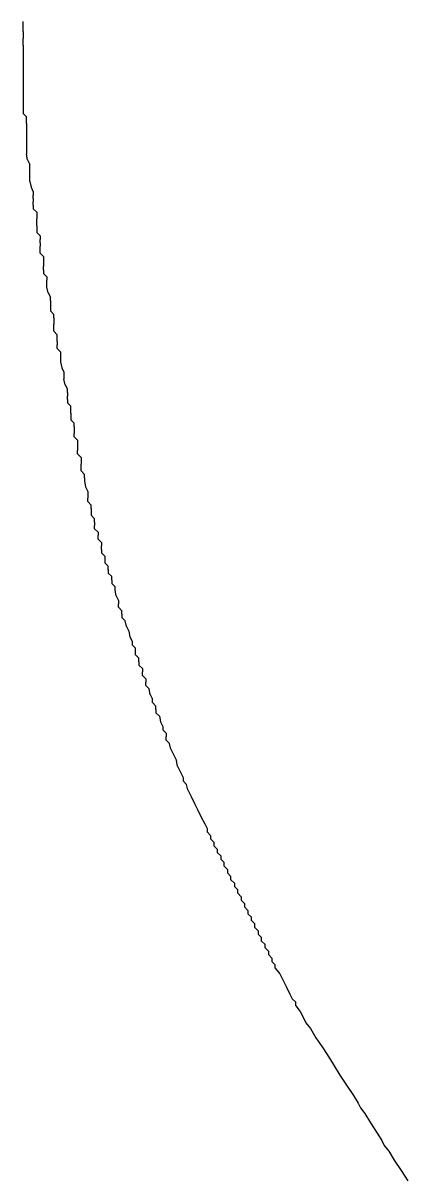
# Model space of a CAD drawing. Extents: x 0.5 to 4.01, y 0.5 to 4.16.
# Drawn here: x 1.14 to 1.516, y 1.898 to 3.028 of the extents above; entities that cross this region are included whole.
import ezdxf

# ---------------------------------------------------------------- set-up
doc = ezdxf.new("R2010")
doc.units = 0

msp = doc.modelspace()

# ---------------------------------------------------------------- linework, layer by layer
at = {"color": 1}
for p, q in [((1.14, 3.0267, -0.0533), (1.14, 3.03, -0.0533)), ((1.14, 3.0233, -0.0533), (1.14, 3.0267, -0.0533)), ((1.14, 3.02, -0.0533), (1.14, 3.0233, -0.0533)), ((1.14, 3.02, -0.0533), (1.14, 3.0167, -0.0533)), ((1.14, 3.0167, -0.0533), (1.14, 3.0133, -0.0533)), ((1.14, 3.01, -0.0533), (1.14, 3.0133, -0.0533)), ((1.14, 3.0067, -0.0533), (1.14, 3.01, -0.0533)), ((1.14, 3.0067, -0.0533), (1.14, 3.0033, -0.0533)), ((1.14, 3.0033, -0.0533), (1.14, 3, -0.0533)), ((1.14, 3, -0.0533), (1.14, 2.9967, -0.0533)), ((1.14, 2.9967, -0.0533), (1.14, 2.9933, -0.0533)), ((1.14, 2.9933, -0.0533), (1.14, 2.99, -0.0533)), ((1.14, 2.99, -0.0533), (1.14, 2.9867, -0.0533)), ((1.14, 2.9867, -0.0533), (1.14, 2.9833, -0.0533)), ((1.14, 2.9833, -0.0533), (1.14, 2.98, -0.0533)), ((1.14, 2.98, -0.0533), (1.14, 2.9767, -0.0533)), ((1.14, 2.9767, -0.0533), (1.14, 2.9733, -0.0533)), ((1.14, 2.9733, -0.0533), (1.14, 2.97, -0.0533)), ((1.14, 2.97, -0.0533), (1.14, 2.9667, -0.0533)), ((1.14, 2.9667, -0.0533), (1.14, 2.9633, -0.0533)), ((1.14, 2.9633, -0.0533), (1.14, 2.96, -0.0533)), ((1.14, 2.96, -0.0533), (1.14, 2.9567, -0.0533)), ((1.14, 2.9567, -0.0533), (1.14, 2.9533, -0.0533)), ((1.14, 2.9533, -0.0533), (1.14, 2.95, -0.0533)), ((1.14, 2.95, -0.0533), (1.14, 2.9467, -0.0533)), ((1.14, 2.9467, -0.0533), (1.14, 2.9433, -0.0533)), ((1.14, 2.9433, -0.0533), (1.14, 2.94, -0.0533)), ((1.14, 2.94, -0.0533), (1.1433, 2.9367, -0.0533)), ((1.1433, 2.9333, -0.0533), (1.1433, 2.9367, -0.0533)), ((1.1433, 2.93, -0.0533), (1.1433, 2.9333, -0.0533)), ((1.1433, 2.93, -0.0533), (1.1433, 2.9267, -0.0533)), ((1.1433, 2.9267, -0.0533), (1.1433, 2.9233, -0.0533)), ((1.1433, 2.9233, -0.0533), (1.1433, 2.92, -0.0533)), ((1.1433, 2.92, -0.0533), (1.1433, 2.9167, -0.0533)), ((1.1433, 2.9167, -0.0533), (1.1433, 2.9133, -0.0533)), ((1.1433, 2.9133, -0.0533), (1.1433, 2.91, -0.0533)), ((1.1433, 2.91, -0.0533), (1.1433, 2.9067, -0.0533)), ((1.1433, 2.9067, -0.0533), (1.1433, 2.9033, -0.0533)), ((1.1433, 2.9033, -0.0533), (1.1433, 2.9, -0.0533)), ((1.1444, 2.8944, -0.0529), (1.1433, 2.9, -0.0533)), ((1.1444, 2.8944, -0.0529), (1.1467, 2.89, -0.0533)), ((1.1467, 2.8867, -0.0533), (1.1467, 2.89, -0.0533)), ((1.1467, 2.8833, -0.0533), (1.1467, 2.8867, -0.0533)), ((1.1467, 2.88, -0.0534), (1.1467, 2.8833, -0.0533)), ((1.1467, 2.8767, -0.0533), (1.1467, 2.88, -0.0534)), ((1.1467, 2.8733, -0.0533), (1.1467, 2.8767, -0.0533)), ((1.1467, 2.8733, -0.0533), (1.1478, 2.8678, -0.0529)), ((1.1478, 2.8678, -0.0529), (1.15, 2.8633, -0.0533)), ((1.15, 2.8633, -0.0533), (1.15, 2.86, -0.0533)), ((1.15, 2.8567, -0.0534), (1.15, 2.86, -0.0533)), ((1.15, 2.8567, -0.0534), (1.15, 2.8533, -0.0534)), ((1.15, 2.85, -0.0533), (1.15, 2.8533, -0.0534)), ((1.15, 2.85, -0.0533), (1.15, 2.8467, -0.0527)), ((1.15, 2.8467, -0.0527), (1.1533, 2.8433, -0.0527)), ((1.1533, 2.8433, -0.0527), (1.1533, 2.84, -0.0533)), ((1.1533, 2.84, -0.0533), (1.1533, 2.8367, -0.0533)), ((1.1533, 2.8333, -0.0534), (1.1533, 2.8367, -0.0533)), ((1.1533, 2.83, -0.0533), (1.1533, 2.8333, -0.0534)), ((1.1533, 2.83, -0.0533), (1.1533, 2.8267, -0.0533)), ((1.1533, 2.8267, -0.0533), (1.1533, 2.8233, -0.0527)), ((1.1533, 2.8233, -0.0527), (1.1567, 2.82, -0.0527)), ((1.1567, 2.82, -0.0527), (1.1567, 2.8167, -0.0533)), ((1.1567, 2.8133, -0.0534), (1.1567, 2.8167, -0.0533)), ((1.1567, 2.8133, -0.0534), (1.1567, 2.81, -0.0534)), ((1.1567, 2.8067, -0.0533), (1.1567, 2.81, -0.0534)), ((1.1567, 2.8033, -0.0527), (1.1567, 2.8067, -0.0533)), ((1.1567, 2.8033, -0.0527), (1.16, 2.8, -0.0527)), ((1.16, 2.8, -0.0527), (1.16, 2.7967, -0.0533)), ((1.16, 2.7967, -0.0533), (1.16, 2.7933, -0.0534)), ((1.16, 2.7933, -0.0534), (1.16, 2.79, -0.0534)), ((1.16, 2.7867, -0.0533), (1.16, 2.79, -0.0534)), ((1.16, 2.7867, -0.0533), (1.16, 2.7833, -0.0527)), ((1.16, 2.7833, -0.0527), (1.1633, 2.78, -0.0527)), ((1.1633, 2.78, -0.0527), (1.1633, 2.7767, -0.0533)), ((1.1633, 2.7733, -0.0534), (1.1633, 2.7767, -0.0533)), ((1.1633, 2.77, -0.0534), (1.1633, 2.7733, -0.0534)), ((1.1644, 2.7644, -0.0521), (1.1633, 2.77, -0.0534)), ((1.1644, 2.7644, -0.0521), (1.1667, 2.76, -0.0527)), ((1.1667, 2.7567, -0.0534), (1.1667, 2.76, -0.0527)), ((1.1667, 2.7567, -0.0534), (1.1667, 2.7533, -0.0534)), ((1.1667, 2.7533, -0.0534), (1.1667, 2.75, -0.0533)), ((1.1667, 2.75, -0.0533), (1.1667, 2.7467, -0.0527)), ((1.1667, 2.7467, -0.0527), (1.17, 2.7433, -0.0527)), ((1.17, 2.74, -0.0533), (1.17, 2.7433, -0.0527)), ((1.17, 2.74, -0.0533), (1.17, 2.7367, -0.0534)), ((1.17, 2.7367, -0.0534), (1.17, 2.7333, -0.0534)), ((1.17, 2.73, -0.0533), (1.17, 2.7333, -0.0534)), ((1.17, 2.7267, -0.0527), (1.17, 2.73, -0.0533)), ((1.17, 2.7267, -0.0527), (1.1733, 2.7233, -0.0527)), ((1.1733, 2.72, -0.0534), (1.1733, 2.7233, -0.0527)), ((1.1733, 2.7167, -0.0537), (1.1733, 2.72, -0.0534)), ((1.1733, 2.7167, -0.0537), (1.1733, 2.7133, -0.0534)), ((1.1733, 2.71, -0.0527), (1.1733, 2.7133, -0.0534)), ((1.1733, 2.71, -0.0527), (1.1767, 2.7067, -0.0527)), ((1.1767, 2.7067, -0.0527), (1.1767, 2.7033, -0.0533)), ((1.1767, 2.7033, -0.0533), (1.1767, 2.7, -0.0534)), ((1.1767, 2.7, -0.0534), (1.1767, 2.6967, -0.0534)), ((1.1767, 2.6967, -0.0534), (1.1778, 2.6911, -0.0521)), ((1.1778, 2.6911, -0.0521), (1.18, 2.6867, -0.0527)), ((1.18, 2.6867, -0.0527), (1.18, 2.6833, -0.0534)), ((1.18, 2.6833, -0.0534), (1.18, 2.68, -0.0534)), ((1.1811, 2.6744, -0.0521), (1.18, 2.68, -0.0534)), ((1.1811, 2.6744, -0.0521), (1.1833, 2.67, -0.0527)), ((1.1833, 2.6667, -0.0534), (1.1833, 2.67, -0.0527)), ((1.1833, 2.6667, -0.0534), (1.1833, 2.6633, -0.0534)), ((1.1833, 2.66, -0.0533), (1.1833, 2.6633, -0.0534)), ((1.1833, 2.66, -0.0533), (1.1833, 2.6567, -0.0527)), ((1.1833, 2.6567, -0.0527), (1.1867, 2.6533, -0.0527)), ((1.1867, 2.65, -0.0534), (1.1867, 2.6533, -0.0527)), ((1.1867, 2.6467, -0.0537), (1.1867, 2.65, -0.0534)), ((1.1867, 2.6467, -0.0537), (1.1867, 2.6433, -0.0534)), ((1.1867, 2.6433, -0.0534), (1.1867, 2.64, -0.0527)), ((1.1867, 2.64, -0.0527), (1.19, 2.6367, -0.0527)), ((1.19, 2.6333, -0.0534), (1.19, 2.6367, -0.0527)), ((1.19, 2.6333, -0.0534), (1.19, 2.63, -0.0537)), ((1.19, 2.63, -0.0537), (1.19, 2.6267, -0.0534)), ((1.19, 2.6233, -0.0527), (1.19, 2.6267, -0.0534)), ((1.19, 2.6233, -0.0527), (1.1933, 2.62, -0.0527)), ((1.1933, 2.62, -0.0527), (1.1933, 2.6167, -0.0534)), ((1.1933, 2.6167, -0.0534), (1.1933, 2.6133, -0.0537)), ((1.1933, 2.6133, -0.0537), (1.1933, 2.61, -0.0534)), ((1.1933, 2.6067, -0.0527), (1.1933, 2.61, -0.0534)), ((1.1933, 2.6067, -0.0527), (1.1967, 2.6033, -0.0527)), ((1.1967, 2.6033, -0.0527), (1.1967, 2.6, -0.0534)), ((1.1967, 2.6, -0.0534), (1.1967, 2.5967, -0.0537)), ((1.1967, 2.5933, -0.0534), (1.1967, 2.5967, -0.0537)), ((1.1967, 2.59, -0.0527), (1.1967, 2.5933, -0.0534)), ((1.1967, 2.59, -0.0527), (1.2, 2.5867, -0.0527)), ((1.2, 2.5833, -0.0534), (1.2, 2.5867, -0.0527)), ((1.2, 2.5833, -0.0534), (1.2, 2.58, -0.0537)), ((1.2, 2.58, -0.0537), (1.2011, 2.5744, -0.0521)), ((1.2011, 2.5744, -0.0521), (1.2033, 2.57, -0.0527)), ((1.2033, 2.57, -0.0527), (1.2033, 2.5667, -0.0537)), ((1.2033, 2.5667, -0.0537), (1.2033, 2.5633, -0.0534)), ((1.2033, 2.56, -0.0527), (1.2033, 2.5633, -0.0534)), ((1.2033, 2.56, -0.0527), (1.2067, 2.5567, -0.0527)), ((1.2067, 2.5533, -0.0537), (1.2067, 2.5567, -0.0527)), ((1.2067, 2.5533, -0.0537), (1.2067, 2.55, -0.0537)), ((1.2067, 2.55, -0.0537), (1.2067, 2.5467, -0.0527)), ((1.2067, 2.5467, -0.0527), (1.21, 2.5433, -0.0527)), ((1.21, 2.54, -0.0537), (1.21, 2.5433, -0.0527)), ((1.21, 2.54, -0.0537), (1.21, 2.5367, -0.0537)), ((1.21, 2.5333, -0.0527), (1.21, 2.5367, -0.0537)), ((1.21, 2.5333, -0.0527), (1.2133, 2.53, -0.0527)), ((1.2133, 2.53, -0.0527), (1.2133, 2.5267, -0.0539)), ((1.2133, 2.5233, -0.0527), (1.2133, 2.5267, -0.0539)), ((1.2133, 2.5233, -0.0527), (1.2167, 2.52, -0.0527)), ((1.2167, 2.52, -0.0527), (1.2167, 2.5167, -0.0537)), ((1.2167, 2.5133, -0.0537), (1.2167, 2.5167, -0.0537)), ((1.2167, 2.5133, -0.0537), (1.2167, 2.51, -0.0527)), ((1.2167, 2.51, -0.0527), (1.22, 2.5067, -0.0527)), ((1.22, 2.5067, -0.0527), (1.22, 2.5033, -0.0539)), ((1.22, 2.5033, -0.0539), (1.22, 2.5, -0.0527)), ((1.22, 2.5, -0.0527), (1.2233, 2.4967, -0.0527)), ((1.2233, 2.4933, -0.0539), (1.2233, 2.4967, -0.0527)), ((1.2233, 2.4933, -0.0539), (1.2233, 2.49, -0.0527)), ((1.2233, 2.49, -0.0527), (1.2267, 2.4867, -0.0527)), ((1.2267, 2.4833, -0.0539), (1.2267, 2.4867, -0.0527)), ((1.2267, 2.4833, -0.0539), (1.2267, 2.48, -0.0527)), ((1.2267, 2.48, -0.0527), (1.23, 2.4767, -0.0527)), ((1.23, 2.4733, -0.0537), (1.23, 2.4767, -0.0527)), ((1.2311, 2.4678, -0.0521), (1.23, 2.4733, -0.0537)), ((1.2311, 2.4678, -0.0521), (1.2333, 2.4633, -0.0527)), ((1.2333, 2.4633, -0.0527), (1.2333, 2.46, -0.0537)), ((1.2333, 2.4567, -0.0527), (1.2333, 2.46, -0.0537)), ((1.2333, 2.4567, -0.0527), (1.2367, 2.4533, -0.0527)), ((1.2367, 2.45, -0.0539), (1.2367, 2.4533, -0.0527)), ((1.2367, 2.45, -0.0539), (1.2367, 2.4467, -0.0527)), ((1.2367, 2.4467, -0.0527), (1.24, 2.4433, -0.0527)), ((1.2411, 2.4378, -0.0529), (1.24, 2.4433, -0.0527)), ((1.2411, 2.4378, -0.0529), (1.2433, 2.4333, -0.0537)), ((1.2433, 2.4333, -0.0537), (1.2444, 2.4278, -0.0529)), ((1.2444, 2.4278, -0.0529), (1.2467, 2.4233, -0.0539)), ((1.2467, 2.4233, -0.0539), (1.2467, 2.42, -0.0527)), ((1.2467, 2.42, -0.0527), (1.25, 2.4167, -0.0527)), ((1.25, 2.4133, -0.0539), (1.25, 2.4167, -0.0527)), ((1.25, 2.41, -0.0527), (1.25, 2.4133, -0.0539)), ((1.25, 2.41, -0.0527), (1.2533, 2.4067, -0.0527)), ((1.2533, 2.4033, -0.0539), (1.2533, 2.4067, -0.0527)), ((1.2533, 2.4033, -0.0539), (1.2533, 2.4, -0.0527)), ((1.2533, 2.4, -0.0527), (1.2567, 2.3967, -0.0527)), ((1.2567, 2.3967, -0.0527), (1.2567, 2.3933, -0.0539)), ((1.2567, 2.39, -0.0527), (1.2567, 2.3933, -0.0539)), ((1.2567, 2.39, -0.0527), (1.26, 2.3867, -0.0527)), ((1.26, 2.3867, -0.0527), (1.26, 2.3833, -0.0539)), ((1.26, 2.38, -0.0527), (1.26, 2.3833, -0.0539)), ((1.26, 2.38, -0.0527), (1.2633, 2.3767, -0.0527)), ((1.2644, 2.3711, -0.0527), (1.2633, 2.3767, -0.0527)), ((1.2644, 2.3711, -0.0527), (1.2667, 2.3667, -0.0537)), ((1.2667, 2.3633, -0.0527), (1.2667, 2.3667, -0.0537)), ((1.2667, 2.3633, -0.0527), (1.27, 2.36, -0.0527)), ((1.27, 2.3567, -0.0539), (1.27, 2.36, -0.0527)), ((1.27, 2.3567, -0.0539), (1.27, 2.3533, -0.0527)), ((1.27, 2.3533, -0.0527), (1.2733, 2.35, -0.0527)), ((1.2733, 2.35, -0.0527), (1.2744, 2.3444, -0.0527)), ((1.2744, 2.3444, -0.0527), (1.2767, 2.34, -0.0537)), ((1.2767, 2.34, -0.0537), (1.2767, 2.3367, -0.0527)), ((1.2767, 2.3367, -0.0527), (1.28, 2.3333, -0.0527)), ((1.28, 2.3333, -0.0527), (1.28, 2.33, -0.0539)), ((1.28, 2.3267, -0.0527), (1.28, 2.33, -0.0539)), ((1.28, 2.3267, -0.0527), (1.2833, 2.3233, -0.0527)), ((1.2844, 2.3178, -0.0527), (1.2833, 2.3233, -0.0527)), ((1.2844, 2.3178, -0.0527), (1.2877, 2.3113, -0.0527)), ((1.2877, 2.3113, -0.0527), (1.29, 2.3067, -0.0527)), ((1.2911, 2.3011, -0.0522), (1.29, 2.3067, -0.0527)), ((1.2911, 2.3011, -0.0522), (1.2943, 2.2947, -0.0528)), ((1.2943, 2.2947, -0.0528), (1.2967, 2.29, -0.0537)), ((1.2967, 2.29, -0.0537), (1.2967, 2.2867, -0.0527)), ((1.2967, 2.2867, -0.0527), (1.3, 2.2833, -0.0527)), ((1.3011, 2.2778, -0.0527), (1.3, 2.2833, -0.0527)), ((1.3011, 2.2778, -0.0527), (1.3043, 2.2713, -0.0528)), ((1.3043, 2.2713, -0.0528), (1.3077, 2.2647, -0.0528)), ((1.3077, 2.2647, -0.0528), (1.311, 2.258, -0.0528)), ((1.311, 2.258, -0.0528), (1.3143, 2.2513, -0.0528)), ((1.3143, 2.2513, -0.0528), (1.3177, 2.2447, -0.053)), ((1.3177, 2.2447, -0.053), (1.32, 2.24, -0.0537)), ((1.32, 2.24, -0.0537), (1.32, 2.2367, -0.0537)), ((1.32, 2.2367, -0.0537), (1.3233, 2.2333, -0.0537)), ((1.3233, 2.2333, -0.0537), (1.3233, 2.23, -0.0537)), ((1.3233, 2.23, -0.0537), (1.3267, 2.2267, -0.0537)), ((1.3267, 2.2267, -0.0537), (1.3267, 2.2233, -0.0537)), ((1.3267, 2.2233, -0.0537), (1.33, 2.22, -0.0537)), ((1.33, 2.22, -0.0537), (1.33, 2.2167, -0.0537)), ((1.33, 2.2167, -0.0537), (1.3333, 2.2133, -0.0537)), ((1.3333, 2.2133, -0.0537), (1.3333, 2.21, -0.0537)), ((1.3333, 2.21, -0.0537), (1.3367, 2.2067, -0.0537)), ((1.3367, 2.2033, -0.0537), (1.3367, 2.2067, -0.0537)), ((1.3367, 2.2033, -0.0537), (1.34, 2.2, -0.0537)), ((1.34, 2.2, -0.0537), (1.34, 2.1967, -0.0537)), ((1.34, 2.1967, -0.0537), (1.3433, 2.1933, -0.0537)), ((1.3433, 2.19, -0.0537), (1.3433, 2.1933, -0.0537)), ((1.3433, 2.19, -0.0537), (1.3467, 2.1867, -0.0537)), ((1.3467, 2.1867, -0.0537), (1.3467, 2.1833, -0.0537)), ((1.3467, 2.1833, -0.0537), (1.35, 2.18, -0.0537)), ((1.35, 2.1767, -0.0537), (1.35, 2.18, -0.0537)), ((1.35, 2.1767, -0.0537), (1.3533, 2.1733, -0.0537)), ((1.3533, 2.1733, -0.0537), (1.3533, 2.17, -0.0537)), ((1.3533, 2.17, -0.0537), (1.3567, 2.1667, -0.0537)), ((1.3567, 2.1667, -0.0537), (1.3567, 2.1633, -0.0537)), ((1.3567, 2.1633, -0.0537), (1.36, 2.16, -0.0537)), ((1.36, 2.16, -0.0537), (1.36, 2.1567, -0.0537)), ((1.36, 2.1567, -0.0537), (1.3633, 2.1533, -0.0537)), ((1.3633, 2.15, -0.0537), (1.3633, 2.1533, -0.0537)), ((1.3633, 2.15, -0.0537), (1.3667, 2.1467, -0.0537)), ((1.3667, 2.1433, -0.0537), (1.3667, 2.1467, -0.0537)), ((1.3667, 2.1433, -0.0537), (1.37, 2.14, -0.0537)), ((1.37, 2.14, -0.0537), (1.37, 2.1367, -0.0537)), ((1.37, 2.1367, -0.0537), (1.3733, 2.1333, -0.0537)), ((1.3733, 2.13, -0.0537), (1.3733, 2.1333, -0.0537)), ((1.3733, 2.13, -0.0537), (1.3767, 2.1267, -0.0537)), ((1.3767, 2.1233, -0.0537), (1.3767, 2.1267, -0.0537)), ((1.3767, 2.1233, -0.0537), (1.38, 2.12, -0.0537)), ((1.38, 2.12, -0.0537), (1.38, 2.1167, -0.0537)), ((1.38, 2.1167, -0.0537), (1.3833, 2.1133, -0.0537)), ((1.3833, 2.1133, -0.0537), (1.3833, 2.11, -0.0537)), ((1.3833, 2.11, -0.0537), (1.3867, 2.1067, -0.0537)), ((1.3867, 2.1033, -0.0537), (1.3867, 2.1067, -0.0537)), ((1.3867, 2.1033, -0.0537), (1.3911, 2.0978, -0.0529)), ((1.3911, 2.0978, -0.0529), (1.3943, 2.0913, -0.0528)), ((1.3943, 2.0913, -0.0528), (1.3977, 2.0847, -0.0528)), ((1.3977, 2.0847, -0.0528), (1.401, 2.078, -0.053)), ((1.401, 2.078, -0.053), (1.4033, 2.0733, -0.0537)), ((1.4033, 2.0733, -0.0537), (1.4067, 2.07, -0.0537)), ((1.4067, 2.0667, -0.0537), (1.4067, 2.07, -0.0537)), ((1.4067, 2.0667, -0.0537), (1.4111, 2.0611, -0.0529)), ((1.4111, 2.0611, -0.0529), (1.4143, 2.0547, -0.0528)), ((1.4143, 2.0547, -0.0528), (1.4167, 2.05, -0.0527)), ((1.4167, 2.05, -0.0527), (1.4211, 2.0444, -0.0523)), ((1.4211, 2.0444, -0.0523), (1.4265, 2.0354, -0.0527)), ((1.4265, 2.0354, -0.0527), (1.4331, 2.0254, -0.0527)), ((1.4331, 2.0254, -0.0527), (1.4398, 2.0154, -0.0527)), ((1.4398, 2.0154, -0.0527), (1.4443, 2.008, -0.0528)), ((1.4443, 2.008, -0.0528), (1.4498, 1.9988, -0.0527)), ((1.4498, 1.9988, -0.0527), (1.4565, 1.9888, -0.0527)), ((1.4565, 1.9888, -0.0527), (1.4631, 1.9788, -0.0527)), ((1.4631, 1.9788, -0.0527), (1.4677, 1.9713, -0.053)), ((1.4677, 1.9713, -0.053), (1.47, 1.9667, -0.0537)), ((1.47, 1.9667, -0.0537), (1.4744, 1.9611, -0.0529)), ((1.4744, 1.9611, -0.0529), (1.4798, 1.9521, -0.0527)), ((1.4798, 1.9521, -0.0527), (1.4865, 1.9421, -0.0527)), ((1.4865, 1.9421, -0.0527), (1.491, 1.9347, -0.053)), ((1.491, 1.9347, -0.053), (1.4933, 1.93, -0.0537)), ((1.4933, 1.93, -0.0537), (1.4978, 1.9244, -0.0529)), ((1.4978, 1.9244, -0.0529), (1.5031, 1.9154, -0.0527)), ((1.5031, 1.9154, -0.0527), (1.5098, 1.9054, -0.0527)), ((1.5098, 1.9054, -0.0527), (1.5165, 1.8954, -0.0527))]:
    msp.add_line(p, q, dxfattribs=at)

doc.saveas('drawing.dxf')
